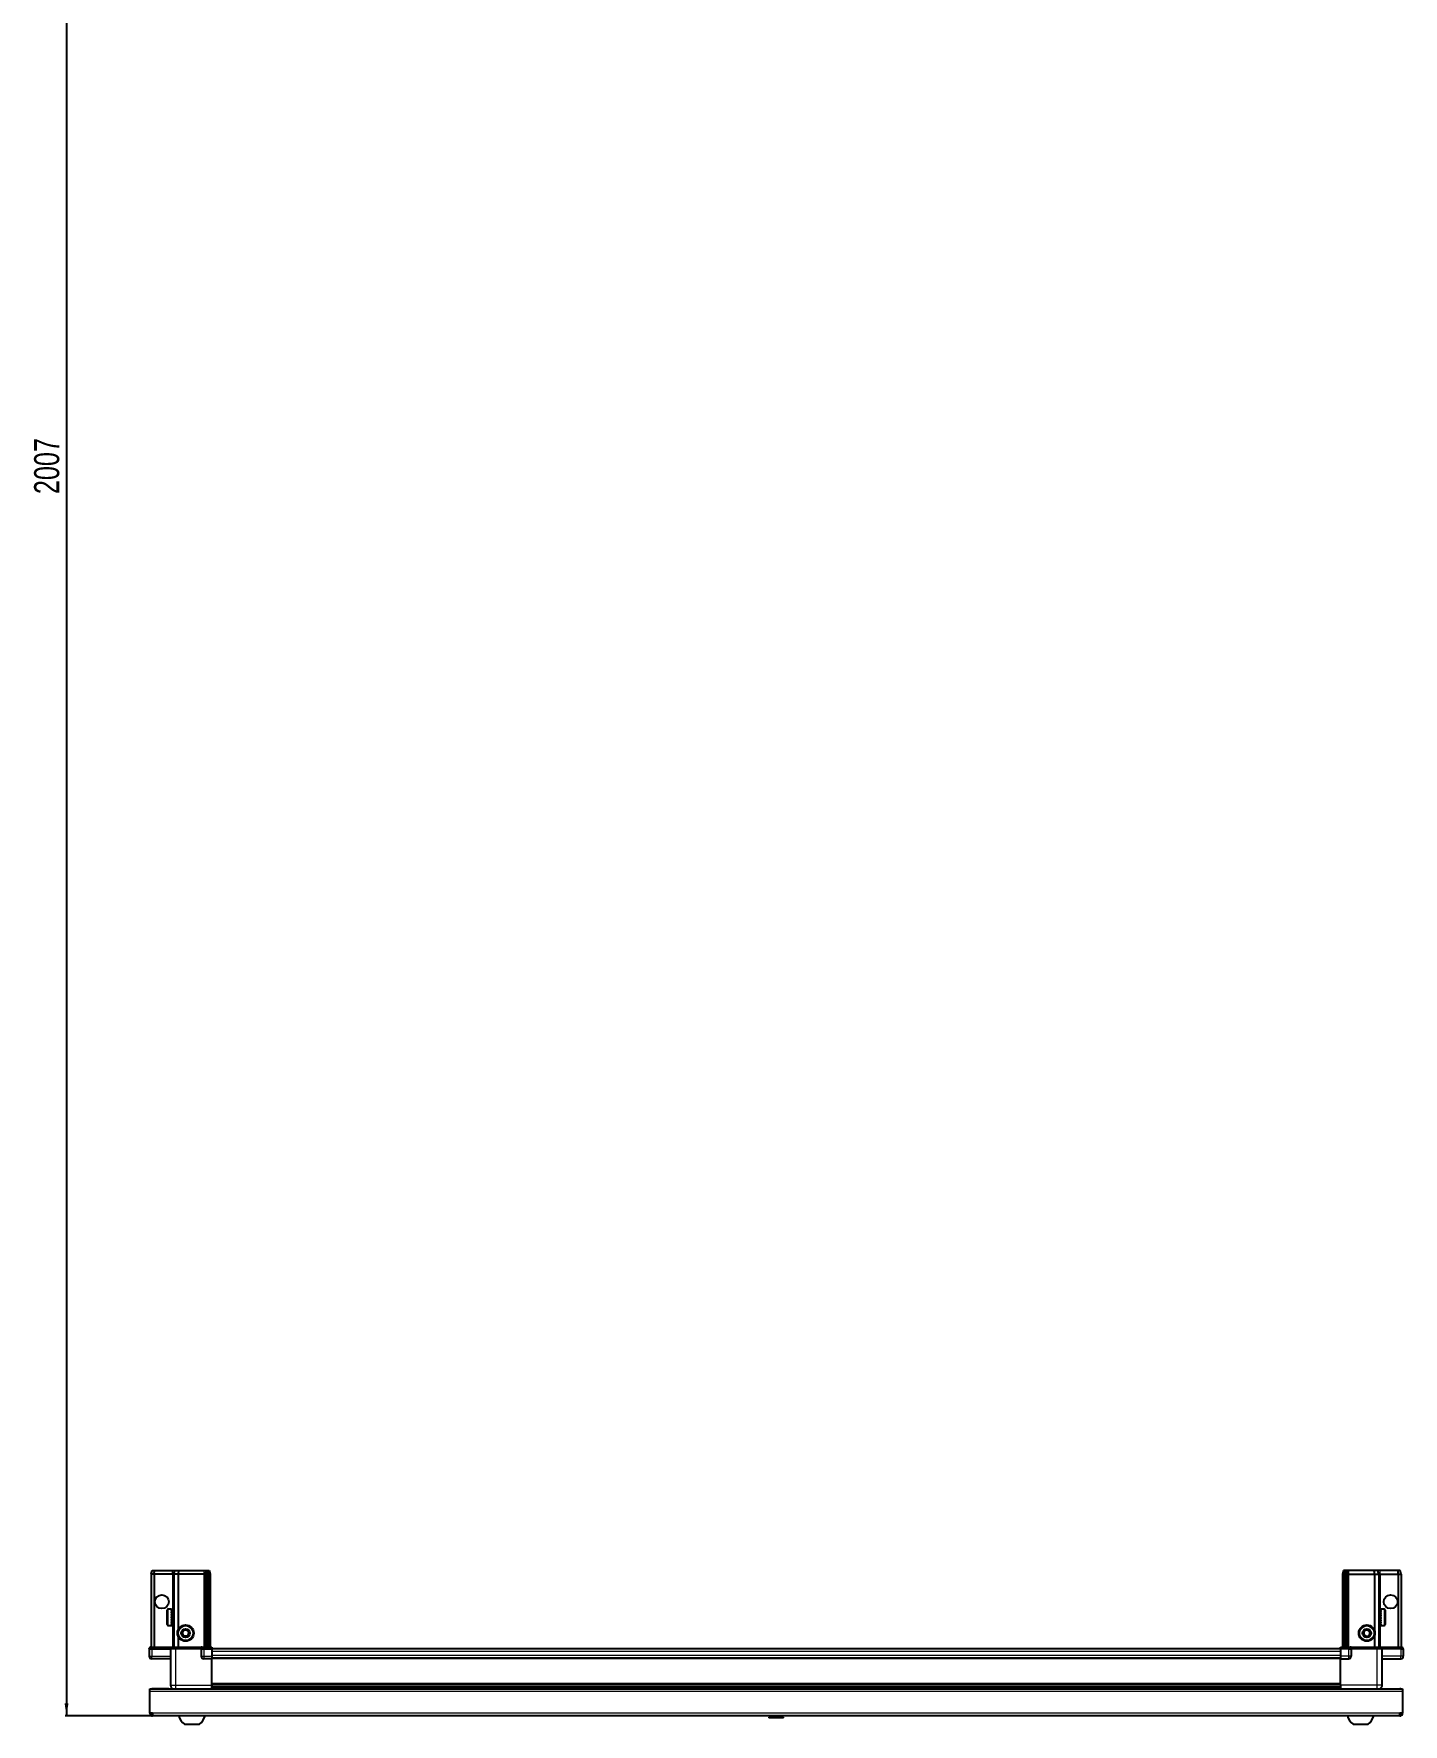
# Model space of a CAD drawing. Header units: millimetres. Extents: x 1415 to 5932, y -1219 to 1530.
# Drawn here: x 1479 to 2571, y -1219 to 128 of the extents above; entities that cross this region are included whole.
import ezdxf

# ---------------------------------------------------------------- set-up
doc = ezdxf.new("R2010")
doc.units = ezdxf.units.MM
doc.layers.add('FORMAT', color=7, linetype='Continuous')
doc.styles.add('SLDTEXTSTYLE0', font='TXT', dxfattribs={"width": 0.75})
doc.dimstyles.new('SLDDIMSTYLE0', dxfattribs={"dimtxt": 20, "dimasz": 10, "dimexe": 0, "dimexo": 0.0625, "dimgap": 5, "dimtad": 2, "dimdec": 1, "dimrnd": 1e-09, "dimzin": 12, "dimdsep": 46, "dimtxsty": 'SLDTEXTSTYLE0', "dimsah": 1, "dimcen": 0.09, "dimadec": 0, "dimazin": 3, "dimtfac": 1, "dimtofl": 0, "dimtmove": 0, "dimatfit": 3, "dimfxl": 0, "dimfrac": 2, "dimtolj": 1, "dimtzin": 12, "dimarcsym": 0})

# ---------------------------------------------------------------- blocks, each defined once
blk = doc.blocks.new('_D_8')
at = {"layer": 'FORMAT'}
for p, q in [((2065, 794.5), (1503.8, 794.5)), ((1504.8, 794.5), (1504.8, -1212.5)), ((1573.4, -1212.5), (1503.8, -1212.5))]:
    blk.add_line(p, q, dxfattribs=at)
for points in [[(1504.8, 794.5), (1503.3, 784.5), (1506.4, 784.5)], [(1504.8, -1212.5), (1506.4, -1202.5), (1503.3, -1202.5)]]:
    blk.add_solid(points, dxfattribs=at)
at = {"layer": 'FORMAT', "insert": (1479, -238.5), "char_height": 20, "attachment_point": 1, "rotation": 90, "style": 'SLDTEXTSTYLE0'}
blk.add_mtext('2007', dxfattribs=at)

msp = doc.modelspace()

# ---------------------------------------------------------------- linework, layer by layer
at = {"color": 7, "linetype": 'Continuous', "lineweight": 25}
for p, q in [((1572.32, -1099.49), (1573.12, -1096.49)), ((1574.82, -1099.49), (1572.32, -1099.49)), ((1572.32, -1099.49), (1572.32, -1157.79)), ((1573.12, -1096.49), (1574.97, -1096.49)), ((1574.82, -1099.49), (1574.97, -1096.49)), ((1574.82, -1099.49), (1574.82, -1157.79)), ((1589.32, -1099.49), (1574.82, -1099.49)), ((1574.97, -1096.49), (1589.32, -1096.49)), ((1589.32, -1096.49), (1591.12, -1096.49)), ((1590.32, -1099.49), (1589.32, -1099.49)), ((1590.32, -1099.49), (1591.12, -1096.49)), ((1593.82, -1099.49), (1590.32, -1099.49)), ((1590.32, -1099.49), (1590.32, -1157.79)), ((1591.12, -1096.49), (1594.15, -1096.49)), ((1594.15, -1096.49), (1593.82, -1099.49)), ((1593.82, -1099.49), (1593.82, -1143.99)), ((1614.32, -1099.49), (1593.82, -1099.49)), ((1594.15, -1096.49), (1614.32, -1096.49)), ((1614.32, -1096.49), (1616.12, -1096.49)), ((1615.32, -1099.49), (1614.32, -1099.49)), ((1616.12, -1096.49), (1615.32, -1099.49)), ((1615.32, -1099.49), (1615.32, -1157.79)), ((1616.32, -1099.49), (1615.32, -1099.49)), ((1616.12, -1096.49), (1616.86, -1096.49)), ((1616.86, -1096.49), (1616.32, -1099.49)), ((1616.32, -1099.49), (1616.32, -1157.79)), ((1617.82, -1099.49), (1616.32, -1099.49)), ((1616.86, -1096.49), (1617.36, -1096.49)), ((1617.36, -1096.49), (1618.52, -1096.49)), ((1617.36, -1096.49), (1617.82, -1099.49)), ((1617.82, -1099.49), (1617.82, -1157.79)), ((1619.32, -1099.49), (1617.82, -1099.49)), ((1618.52, -1096.49), (1619.32, -1099.49)), ((1619.32, -1099.49), (1619.32, -1157.79)), ((2523.12, -1096.49), (2522.32, -1099.49)), ((2522.32, -1099.49), (2523.82, -1099.49)), ((2522.32, -1099.49), (2522.32, -1157.79)), ((2524.28, -1096.49), (2523.12, -1096.49)), ((2524.28, -1096.49), (2523.82, -1099.49)), ((2523.82, -1099.49), (2525.32, -1099.49)), ((2523.82, -1099.49), (2523.82, -1157.79)), ((2524.78, -1096.49), (2524.28, -1096.49)), ((2524.78, -1096.49), (2525.32, -1099.49)), ((2525.52, -1096.49), (2524.78, -1096.49)), ((2525.32, -1099.49), (2525.32, -1157.79)), ((2525.32, -1099.49), (2526.32, -1099.49)), ((2525.52, -1096.49), (2526.32, -1099.49)), ((2527.32, -1096.49), (2525.52, -1096.49)), ((2526.32, -1099.49), (2526.32, -1157.79)), ((2526.32, -1099.49), (2527.32, -1099.49)), ((2547.49, -1096.49), (2527.32, -1096.49)), ((2527.32, -1099.49), (2547.82, -1099.49)), ((2547.49, -1096.49), (2547.82, -1099.49)), ((2550.52, -1096.49), (2547.49, -1096.49)), ((2547.82, -1099.49), (2547.82, -1143.99)), ((2547.82, -1099.49), (2551.32, -1099.49)), ((2551.32, -1099.49), (2550.52, -1096.49)), ((2552.32, -1096.49), (2550.52, -1096.49)), ((2551.32, -1099.49), (2551.32, -1157.79)), ((2551.32, -1099.49), (2552.32, -1099.49)), ((2566.67, -1096.49), (2552.32, -1096.49)), ((2552.32, -1099.49), (2566.82, -1099.49)), ((2566.82, -1099.49), (2566.67, -1096.49)), ((2568.52, -1096.49), (2566.67, -1096.49)), ((2566.82, -1099.49), (2569.32, -1099.49)), ((2566.82, -1099.49), (2566.82, -1157.79)), ((2569.32, -1099.49), (2568.52, -1096.49)), ((2569.32, -1099.49), (2569.32, -1157.79)), ((1585.12, -1139.69), (1585.12, -1128.29)), ((1588.32, -1127.49), (1585.92, -1127.49)), ((1588.32, -1127.49), (1588.32, -1127.49)), ((1588.32, -1127.49), (1588.82, -1127.49)), ((1588.32, -1127.68), (1588.82, -1127.68)), ((1588.32, -1127.68), (1588.32, -1127.9)), ((1588.32, -1127.9), (1588.82, -1127.9)), ((1588.32, -1128.47), (1588.82, -1128.47)), ((1588.32, -1128.47), (1588.32, -1128.9)), ((1588.32, -1128.9), (1588.82, -1128.9)), ((1588.32, -1129.81), (1588.82, -1129.81)), ((1588.32, -1129.81), (1588.32, -1130.4)), ((1588.32, -1130.4), (1588.82, -1130.4)), ((1588.32, -1131.55), (1588.82, -1131.55)), ((1588.32, -1131.55), (1588.32, -1132.25)), ((1588.82, -1127.68), (1588.82, -1127.49)), ((1588.82, -1127.9), (1588.82, -1127.68)), ((1588.82, -1128.47), (1588.82, -1127.9)), ((1588.82, -1128.9), (1588.82, -1128.47)), ((1588.82, -1129.81), (1588.82, -1128.9)), ((1588.92, -1129.59), (1588.82, -1129.59)), ((1588.82, -1130.4), (1588.82, -1129.81)), ((1588.82, -1131.55), (1588.82, -1130.4)), ((1588.82, -1132.25), (1588.82, -1131.55)), ((1588.92, -1138.39), (1588.92, -1129.59)), ((1590.32, -1129.99), (1589.32, -1129.99)), ((2552.32, -1129.99), (2551.32, -1129.99)), ((2552.82, -1129.59), (2552.72, -1129.59)), ((2552.72, -1129.59), (2552.72, -1138.39)), ((2555.72, -1127.49), (2552.82, -1127.49)), ((2553.32, -1127.49), (2552.82, -1127.49)), ((2552.82, -1127.49), (2552.82, -1127.53)), ((2552.82, -1127.53), (2552.82, -1127.82)), ((2553.32, -1127.53), (2552.82, -1127.53)), ((2553.32, -1127.82), (2552.82, -1127.82)), ((2552.82, -1127.82), (2552.82, -1128.09)), ((2553.32, -1128.09), (2552.82, -1128.09)), ((2552.82, -1128.09), (2552.82, -1128.76)), ((2553.32, -1128.76), (2552.82, -1128.76)), ((2552.82, -1128.76), (2552.82, -1129.23)), ((2552.82, -1129.23), (2552.82, -1130.21)), ((2553.32, -1129.23), (2552.82, -1129.23)), ((2553.32, -1130.21), (2552.82, -1130.21)), ((2552.82, -1130.21), (2552.82, -1130.83)), ((2552.82, -1130.83), (2552.82, -1132.03)), ((2553.32, -1130.83), (2552.82, -1130.83)), ((2553.32, -1127.53), (2553.32, -1127.49)), ((2553.32, -1128.09), (2553.32, -1127.82)), ((2553.32, -1129.23), (2553.32, -1128.76)), ((2553.32, -1130.83), (2553.32, -1130.21)), ((2556.52, -1128.29), (2556.52, -1139.69)), ((1585.92, -1140.49), (1588.32, -1140.49)), ((1588.32, -1132.25), (1588.82, -1132.25)), ((1588.32, -1133.53), (1588.82, -1133.53)), ((1588.32, -1133.53), (1588.32, -1134.27)), ((1588.32, -1133.68), (1588.82, -1133.68)), ((1588.32, -1134.18), (1588.82, -1134.18)), ((1588.32, -1134.27), (1588.82, -1134.27)), ((1588.32, -1135.56), (1588.82, -1135.56)), ((1588.32, -1135.56), (1588.32, -1136.26)), ((1588.32, -1136.26), (1588.82, -1136.26)), ((1588.32, -1137.43), (1588.82, -1137.43)), ((1588.32, -1137.43), (1588.32, -1138.03)), ((1588.32, -1138.03), (1588.82, -1138.03)), ((1588.32, -1138.97), (1588.82, -1138.97)), ((1588.32, -1138.97), (1588.32, -1139.41)), ((1588.32, -1139.41), (1588.82, -1139.41)), ((1588.32, -1140.01), (1588.82, -1140.01)), ((1588.32, -1140.01), (1588.32, -1140.25)), ((1588.32, -1140.25), (1588.82, -1140.25)), ((1588.32, -1140.47), (1588.82, -1140.47)), ((1588.32, -1140.47), (1588.32, -1140.49)), ((1588.32, -1140.48), (1588.82, -1140.48)), ((1588.82, -1133.53), (1588.82, -1132.25)), ((1588.82, -1133.68), (1588.82, -1133.53)), ((1588.82, -1134.27), (1588.82, -1134.18)), ((1588.82, -1135.56), (1588.82, -1134.27)), ((1588.82, -1136.26), (1588.82, -1135.56)), ((1588.82, -1137.43), (1588.82, -1136.26)), ((1588.82, -1138.03), (1588.82, -1137.43)), ((1588.82, -1138.97), (1588.82, -1138.03)), ((1588.82, -1138.39), (1588.92, -1138.39)), ((1588.82, -1139.41), (1588.82, -1138.97)), ((1588.82, -1140.01), (1588.82, -1139.41)), ((1588.82, -1140.25), (1588.82, -1140.01)), ((1588.82, -1140.47), (1588.82, -1140.25)), ((1588.82, -1140.48), (1588.82, -1140.47)), ((1589.32, -1137.99), (1590.32, -1137.99)), ((2551.32, -1137.99), (2552.32, -1137.99)), ((2552.72, -1138.39), (2552.82, -1138.39)), ((2553.32, -1132.03), (2552.82, -1132.03)), ((2552.82, -1132.03), (2552.82, -1132.66)), ((2553.32, -1132.66), (2552.82, -1132.66)), ((2552.82, -1132.74), (2552.82, -1134.04)), ((2553.32, -1132.74), (2552.82, -1132.74)), ((2553.32, -1134.04), (2552.82, -1134.04)), ((2553.32, -1134.52), (2552.82, -1134.52)), ((2552.82, -1134.52), (2552.82, -1134.77)), ((2552.82, -1134.77), (2552.82, -1136.04)), ((2553.32, -1134.77), (2552.82, -1134.77)), ((2553.32, -1136.04), (2552.82, -1136.04)), ((2552.82, -1136.04), (2552.82, -1136.73)), ((2552.82, -1136.73), (2552.82, -1137.85)), ((2553.32, -1136.73), (2552.82, -1136.73)), ((2553.32, -1137.85), (2552.82, -1137.85)), ((2552.82, -1137.85), (2552.82, -1138.42)), ((2552.82, -1138.42), (2552.82, -1139.27)), ((2553.32, -1138.42), (2552.82, -1138.42)), ((2553.32, -1139.27), (2552.82, -1139.27)), ((2552.82, -1139.27), (2552.82, -1139.67)), ((2552.82, -1139.67), (2552.82, -1140.18)), ((2553.32, -1139.67), (2552.82, -1139.67)), ((2553.32, -1140.18), (2552.82, -1140.18)), ((2552.82, -1140.18), (2552.82, -1140.37)), ((2552.82, -1140.37), (2552.82, -1140.49)), ((2553.32, -1140.37), (2552.82, -1140.37)), ((2552.82, -1140.49), (2555.72, -1140.49)), ((2553.32, -1132.74), (2553.32, -1132.03)), ((2553.32, -1134.77), (2553.32, -1134.04)), ((2553.32, -1136.73), (2553.32, -1136.04)), ((2553.32, -1138.42), (2553.32, -1137.85)), ((2553.32, -1139.67), (2553.32, -1139.27)), ((2553.32, -1140.37), (2553.32, -1140.18)), ((1571.32, -1157.79), (1570.82, -1158.65)), ((1570.82, -1158.99), (1570.82, -1158.65)), ((1572.82, -1157.79), (1571.32, -1157.79)), ((1572.82, -1157.79), (1587.62, -1157.79)), ((1587.62, -1157.79), (1587.82, -1157.79)), ((1587.82, -1158.99), (1587.82, -1157.79)), ((1587.82, -1157.79), (1591.82, -1157.79)), ((1591.82, -1157.79), (1612.12, -1157.79)), ((1593.82, -1148.99), (1593.82, -1157.79)), ((1612.12, -1157.79), (1612.32, -1157.79)), ((1612.32, -1158.99), (1612.32, -1157.79)), ((1613, -1157.79), (1612.32, -1157.79)), ((1613, -1157.79), (1620.82, -1157.79)), ((1620.82, -1158.65), (1614.32, -1158.65)), ((1620.82, -1157.79), (1620.82, -1158.65)), ((1620.82, -1158.65), (1620.82, -1158.65)), ((1620.82, -1158.99), (1620.82, -1158.65)), ((2520.82, -1158.65), (2520.82, -1157.79)), ((2520.82, -1157.79), (2528.64, -1157.79)), ((2527.32, -1158.65), (2520.82, -1158.65)), ((2520.82, -1158.99), (2520.82, -1158.65)), ((2529.32, -1157.79), (2528.64, -1157.79)), ((2529.32, -1158.99), (2529.32, -1157.79)), ((2529.32, -1157.79), (2529.52, -1157.79)), ((2529.52, -1157.79), (2549.82, -1157.79)), ((2547.82, -1148.99), (2547.82, -1157.79)), ((2549.82, -1157.79), (2553.82, -1157.79)), ((2553.82, -1158.99), (2553.82, -1157.79)), ((2553.82, -1157.79), (2554.02, -1157.79)), ((2554.02, -1157.79), (2568.82, -1157.79)), ((2570.32, -1157.79), (2568.82, -1157.79)), ((2570.82, -1158.65), (2570.32, -1157.79)), ((2570.82, -1158.65), (2570.32, -1157.79)), ((2570.82, -1158.99), (2570.82, -1158.65)), ((2570.82, -1158.99), (2570.82, -1158.65)), ((1570.82, -1158.99), (1572.82, -1158.99)), ((1570.82, -1158.99), (1570.82, -1164.99)), ((1587.62, -1158.99), (1572.82, -1158.99)), ((1572.82, -1158.99), (1587.62, -1158.99)), ((1587.82, -1166.99), (1572.82, -1166.99)), ((1587.82, -1158.99), (1587.62, -1158.99)), ((1591.82, -1158.99), (1587.82, -1158.99)), ((1587.82, -1158.99), (1587.82, -1187.99)), ((1612.12, -1158.99), (1591.82, -1158.99)), ((1612.32, -1158.99), (1612.12, -1158.99)), ((1612.32, -1158.99), (1614.32, -1158.99)), ((1612.32, -1158.99), (1612.32, -1164.99)), ((1620.82, -1158.99), (1614.32, -1158.99)), ((1614.32, -1158.99), (1620.82, -1158.99)), ((1620.82, -1166.99), (1614.32, -1166.99)), ((1620.82, -1158.99), (1620.82, -1158.99)), ((1620.82, -1158.99), (1620.82, -1164.99)), ((2520.82, -1159.14), (1620.82, -1159.14)), ((1620.82, -1164.99), (1620.82, -1166.99)), ((2520.82, -1166.34), (1620.82, -1166.34)), ((1620.82, -1187.99), (1620.82, -1166.99)), ((2527.32, -1158.99), (2520.82, -1158.99)), ((2520.82, -1158.99), (2520.82, -1164.99)), ((2520.82, -1164.99), (2520.82, -1166.99)), ((2520.82, -1166.99), (2527.32, -1166.99)), ((2520.82, -1187.99), (2520.82, -1166.99)), ((2527.32, -1158.99), (2529.32, -1158.99)), ((2529.32, -1158.99), (2527.32, -1158.99)), ((2529.52, -1158.99), (2529.32, -1158.99)), ((2529.32, -1158.99), (2529.32, -1164.99)), ((2549.82, -1158.99), (2529.52, -1158.99)), ((2553.82, -1158.99), (2549.82, -1158.99)), ((2554.02, -1158.99), (2553.82, -1158.99)), ((2553.82, -1158.99), (2553.82, -1187.99)), ((2553.82, -1166.99), (2568.82, -1166.99)), ((2568.82, -1158.99), (2554.02, -1158.99)), ((2568.82, -1158.99), (2570.82, -1158.99)), ((2570.82, -1158.99), (2570.82, -1158.99)), ((2570.82, -1158.99), (2570.82, -1164.99)), ((1571.32, -1190.99), (2570.32, -1190.99)), ((1571.32, -1193.09), (1571.32, -1190.99)), ((1571.32, -1210.39), (1571.32, -1193.09)), ((1586.32, -1190.89), (1573.42, -1190.89)), ((1586.32, -1190.89), (1586.32, -1190.99)), ((1620.67, -1190.99), (1620.67, -1187.99)), ((1620.82, -1189.01), (2520.82, -1189.01)), ((1620.82, -1189.04), (2520.82, -1189.04)), ((1644.7, -1190.84), (1620.82, -1190.84)), ((1639.32, -1190.99), (1639.32, -1190.84)), ((1639.36, -1190.99), (1639.36, -1190.84)), ((1639.63, -1190.99), (1639.63, -1190.84)), ((1639.89, -1190.99), (1639.89, -1190.84)), ((1640.54, -1190.99), (1640.54, -1190.84)), ((1641.01, -1190.99), (1641.01, -1190.84)), ((1641.97, -1190.99), (1641.97, -1190.84)), ((1642.59, -1190.99), (1642.59, -1190.84)), ((1643.78, -1190.99), (1643.78, -1190.84)), ((1644.44, -1190.99), (1644.44, -1190.84)), ((1644.49, -1190.99), (1644.49, -1190.84)), ((1645.79, -1190.84), (1644.7, -1190.84)), ((1645.79, -1190.99), (1645.79, -1190.84)), ((1645.79, -1190.84), (1645.79, -1190.84)), ((1646.52, -1190.84), (1645.79, -1190.84)), ((1645.8, -1190.99), (1645.8, -1190.84)), ((1646.3, -1190.99), (1646.3, -1190.84)), ((1646.52, -1190.99), (1646.52, -1190.84)), ((1646.94, -1190.84), (1646.52, -1190.84)), ((1646.52, -1190.84), (1646.52, -1190.84)), ((2494.7, -1190.84), (1646.94, -1190.84)), ((1647.8, -1190.99), (1647.8, -1190.84)), ((1648.49, -1190.99), (1648.49, -1190.84)), ((1649.61, -1190.99), (1649.61, -1190.84)), ((1650.19, -1190.99), (1650.19, -1190.84)), ((1651.06, -1190.99), (1651.06, -1190.84)), ((1651.46, -1190.99), (1651.46, -1190.84)), ((1651.99, -1190.99), (1651.99, -1190.84)), ((1652.18, -1190.99), (1652.18, -1190.84)), ((1652.32, -1190.99), (1652.32, -1190.84)), ((2489.32, -1190.99), (2489.32, -1190.84)), ((2489.49, -1190.99), (2489.49, -1190.84)), ((2489.7, -1190.99), (2489.7, -1190.84)), ((2490.26, -1190.99), (2490.26, -1190.84)), ((2490.68, -1190.99), (2490.68, -1190.84)), ((2491.58, -1190.99), (2491.58, -1190.84)), ((2492.16, -1190.99), (2492.16, -1190.84)), ((2493.31, -1190.99), (2493.31, -1190.84)), ((2494, -1190.99), (2494, -1190.84)), ((2495.28, -1190.84), (2494.7, -1190.84)), ((2495.28, -1190.99), (2495.28, -1190.84)), ((2495.29, -1190.84), (2495.28, -1190.84)), ((2496.02, -1190.84), (2495.29, -1190.84)), ((2495.46, -1190.99), (2495.46, -1190.84)), ((2495.96, -1190.99), (2495.96, -1190.84)), ((2496.02, -1190.99), (2496.02, -1190.84)), ((2496.94, -1190.84), (2496.02, -1190.84)), ((2496.02, -1190.84), (2496.02, -1190.84)), ((2520.82, -1190.84), (2496.94, -1190.84)), ((2497.31, -1190.99), (2497.31, -1190.84)), ((2498.02, -1190.99), (2498.02, -1190.84)), ((2499.19, -1190.99), (2499.19, -1190.84)), ((2499.8, -1190.99), (2499.8, -1190.84)), ((2500.75, -1190.99), (2500.75, -1190.84)), ((2501.19, -1190.99), (2501.19, -1190.84)), ((2501.82, -1190.99), (2501.82, -1190.84)), ((2502.06, -1190.99), (2502.06, -1190.84)), ((2502.3, -1190.99), (2502.3, -1190.84)), ((2502.32, -1190.99), (2502.32, -1190.84)), ((2520.97, -1190.99), (2520.97, -1187.99)), ((2555.32, -1190.89), (2555.32, -1190.99)), ((2555.32, -1190.89), (2568.22, -1190.89)), ((2570.32, -1190.99), (2570.32, -1193.09)), ((2570.32, -1193.09), (2570.32, -1210.39)), ((1573.42, -1210.39), (1571.32, -1210.39)), ((1573.42, -1210.39), (1573.42, -1212.49)), ((2568.22, -1212.49), (1573.42, -1212.49)), ((2066.02, -1212.49), (2065.03, -1213.47)), ((2076.6, -1213.47), (2075.62, -1212.49)), ((2570.32, -1210.39), (2568.22, -1210.39)), ((2568.22, -1212.49), (2568.22, -1210.39)), ((1598.82, -1219.09), (1610.82, -1219.09)), ((2065.03, -1213.47), (2065.03, -1213.99)), ((2076.6, -1213.47), (2065.03, -1213.47)), ((2076.6, -1213.99), (2065.03, -1213.99)), ((2076.6, -1213.99), (2076.6, -1213.47)), ((2530.82, -1219.09), (2542.82, -1219.09))]:
    msp.add_line(p, q, dxfattribs=at)
at = {"color": 8, "linetype": 'Continuous', "lineweight": 18}
for p, q in [((1589.32, -1099.49), (1589.32, -1096.49)), ((1589.32, -1099.49), (1589.32, -1129.99)), ((1614.32, -1096.49), (1614.32, -1099.49)), ((1614.32, -1099.49), (1614.32, -1157.79)), ((2527.32, -1096.49), (2527.32, -1099.49)), ((2527.32, -1099.49), (2527.32, -1157.79)), ((2552.32, -1099.49), (2552.32, -1096.49)), ((2552.32, -1099.49), (2552.32, -1129.99)), ((1585.92, -1140.49), (1585.92, -1127.49)), ((1589.32, -1137.99), (1589.32, -1129.99)), ((2552.32, -1129.99), (2552.32, -1137.99)), ((2555.72, -1127.49), (2555.72, -1140.49)), ((1589.32, -1137.99), (1589.32, -1157.79)), ((2552.32, -1137.99), (2552.32, -1157.79)), ((1572.82, -1158.99), (1572.82, -1157.79)), ((1587.62, -1158.99), (1587.62, -1157.79)), ((1591.82, -1158.99), (1591.82, -1157.79)), ((1612.12, -1158.99), (1612.12, -1157.79)), ((1614.32, -1158.99), (1614.32, -1158.65)), ((1620.82, -1158.99), (1620.82, -1158.65)), ((2527.32, -1158.99), (2527.32, -1158.65)), ((2529.52, -1157.79), (2529.52, -1158.99)), ((2549.82, -1158.99), (2549.82, -1157.79)), ((2554.02, -1157.79), (2554.02, -1158.99)), ((2568.82, -1158.99), (2568.82, -1157.79)), ((1570.82, -1164.99), (1572.82, -1164.99)), ((1572.82, -1158.99), (1572.82, -1164.99)), ((1572.82, -1164.99), (1587.82, -1164.99)), ((1572.82, -1166.99), (1572.82, -1164.99)), ((1591.82, -1158.99), (1591.82, -1187.99)), ((1612.32, -1164.99), (1614.32, -1164.99)), ((1614.32, -1158.99), (1614.32, -1164.99)), ((1614.32, -1164.99), (1620.82, -1164.99)), ((1614.32, -1164.99), (1614.32, -1166.99)), ((2520.82, -1161.14), (1620.82, -1161.14)), ((2520.82, -1164.34), (1620.82, -1164.34)), ((2520.82, -1166.99), (1620.82, -1166.99)), ((2527.32, -1164.99), (2520.82, -1164.99)), ((2527.32, -1158.99), (2527.32, -1164.99)), ((2529.32, -1164.99), (2527.32, -1164.99)), ((2527.32, -1164.99), (2527.32, -1166.99)), ((2549.82, -1158.99), (2549.82, -1187.99)), ((2568.82, -1164.99), (2553.82, -1164.99)), ((2568.82, -1158.99), (2568.82, -1164.99)), ((2570.82, -1164.99), (2568.82, -1164.99)), ((2568.82, -1166.99), (2568.82, -1164.99)), ((2570.32, -1193.09), (1571.32, -1193.09)), ((1573.42, -1190.99), (1573.42, -1190.89)), ((1591.82, -1187.99), (1620.82, -1187.99)), ((1620.82, -1186.39), (2520.82, -1186.39)), ((2520.82, -1187.8), (1620.82, -1187.8)), ((1620.82, -1190.25), (2520.82, -1190.25)), ((2549.82, -1187.99), (2520.82, -1187.99)), ((2568.22, -1190.99), (2568.22, -1190.89)), ((2568.22, -1210.39), (1573.42, -1210.39))]:
    msp.add_line(p, q, dxfattribs=at)
at = {"color": 7, "linetype": 'Continuous', "lineweight": 25, "flags": 128}
for points in [[(1573.42, -1190.89), (1573.01, -1190.93), (1572.78, -1190.99)], [(2568.86, -1190.99), (2568.63, -1190.93), (2568.22, -1190.89)]]:
    msp.add_lwpolyline(points, dxfattribs=at)
at = {"color": 7, "linetype": 'Continuous', "lineweight": 25}
for centre, radius in [((1580.82, -1121.49), 5.5), ((2560.82, -1121.49), 5.5), ((1599.82, -1146.49), 6.5), ((1599.82, -1146.49), 3.46), ((2541.82, -1146.49), 6.5), ((2541.82, -1146.49), 3.46)]:
    msp.add_circle(centre, radius, dxfattribs=at)
at = {"color": 8, "linetype": 'Continuous', "lineweight": 18}
for centre in [(1599.82, -1146.49), (2541.82, -1146.49)]:
    msp.add_circle(centre, 5.7, dxfattribs=at)
at = {"color": 7, "linetype": 'Continuous', "lineweight": 25}
for centre, radius, start, end in [((1585.92, -1128.29), 0.8, 90, 180), ((1589.32, -1129.59), 0.4, 180, 270), ((2552.32, -1129.59), 0.4, 270, 360), ((2555.72, -1128.29), 0.8, 0, 90), ((1585.92, -1139.69), 0.8, 180, 270), ((1589.32, -1138.39), 0.4, 90, 180), ((1599.82, -1146.49), 2.5, 147.37605, 207.37605), ((1599.82, -1146.49), 2.5, 87.37605, 147.37605), ((1599.82, -1146.49), 2.5, 27.37605, 87.37605), ((1599.82, -1146.49), 2.5, 327.37605, 27.37605), ((2541.82, -1146.49), 2.5, 134.67671, 194.67671), ((2541.82, -1146.49), 2.5, 74.67671, 134.67671), ((2541.82, -1146.49), 2.5, 14.67671, 74.67671), ((2552.32, -1138.39), 0.4, 0, 90), ((2555.72, -1139.69), 0.8, 270, 360), ((1599.82, -1146.49), 2.5, 207.37605, 267.37605), ((1599.82, -1146.49), 2.5, 267.37605, 327.37605), ((2541.82, -1146.49), 2.5, 194.67671, 254.67671), ((2541.82, -1146.49), 2.5, 254.67671, 314.67671), ((2541.82, -1146.49), 2.5, 314.67671, 14.67671), ((1572.82, -1164.99), 2, 180, 270), ((1614.32, -1164.99), 2, 180, 270), ((2527.32, -1164.99), 2, 270, 0), ((2568.82, -1164.99), 2, 270, 0), ((1573.42, -1210.39), 2.1, 180, 270), ((1573.42, -1210.39), 0.6, 180, 270), ((1605.84, -1209.46), 11.91, 194.70035, 233.8734), ((1603.8, -1209.46), 11.91, 306.1266, 345.29965), ((2537.84, -1209.46), 11.91, 194.70035, 233.8734), ((2535.8, -1209.46), 11.91, 306.1266, 345.29965), ((2568.22, -1210.39), 0.6, 270, 0), ((2568.22, -1210.39), 2.1, 270, 0)]:
    msp.add_arc(centre, radius, start, end, dxfattribs=at)
for centre, start_param, end_param in [((1614.32, -1155.19), 2.4188584, 3.1415927), ((2527.32, -1155.19), 3.1415927, 3.8643269)]:
    msp.add_ellipse(centre, major_axis=(0, 3.46), ratio=0.5773503, start_param=start_param, end_param=end_param, dxfattribs=at)
for points, knots in [([(1596.94, -1146.35), (1597.21, -1145.92), (1597.73, -1145.11), (1598.25, -1144.3), (1598.49, -1143.92)], [0, 0, 0, 0, 0.5346859, 1, 1, 1, 1]), ([(1598.49, -1143.92), (1599.01, -1143.95), (1599.97, -1143.99), (1600.93, -1144.03), (1601.38, -1144.06)], [0, 0, 0, 0, 0.5346859, 1, 1, 1, 1]), ([(1601.38, -1144.06), (1601.53, -1144.36), (1601.91, -1145.09), (1602.37, -1145.98), (1602.65, -1146.51), (1602.7, -1146.62)], [0, 0, 0, 0, 0.3629006, 0.8668753, 1, 1, 1, 1]), ([(2539.04, -1145.72), (2539.4, -1145.36), (2540.09, -1144.68), (2540.77, -1144.01), (2541.09, -1143.69)], [0, 0, 0, 0, 0.5346859, 1, 1, 1, 1]), ([(2541.09, -1143.69), (2541.59, -1143.83), (2542.52, -1144.09), (2543.44, -1144.34), (2543.87, -1144.46)], [0, 0, 0, 0, 0.5346859, 1, 1, 1, 1]), ([(2543.87, -1144.46), (2543.9, -1144.58), (2544.06, -1145.16), (2544.31, -1146.12), (2544.52, -1146.92), (2544.6, -1147.25)], [0, 0, 0, 0, 0.1331247, 0.6370994, 1, 1, 1, 1]), ([(1598.26, -1148.92), (1598.21, -1148.81), (1597.93, -1148.28), (1597.47, -1147.39), (1597.09, -1146.66), (1596.94, -1146.35)], [0, 0, 0, 0, 0.1331247, 0.6370994, 1, 1, 1, 1]), ([(1601.15, -1149.05), (1600.63, -1149.03), (1599.67, -1148.98), (1598.71, -1148.94), (1598.26, -1148.92)], [0, 0, 0, 0, 0.5346859, 1, 1, 1, 1]), ([(1602.7, -1146.62), (1602.43, -1147.05), (1601.91, -1147.87), (1601.39, -1148.67), (1601.15, -1149.05)], [0, 0, 0, 0, 0.5346859, 1, 1, 1, 1]), ([(2539.77, -1148.52), (2539.68, -1148.18), (2539.47, -1147.39), (2539.22, -1146.42), (2539.07, -1145.84), (2539.04, -1145.72)], [0, 0, 0, 0, 0.3629006, 0.8668753, 1, 1, 1, 1]), ([(2542.55, -1149.28), (2542.05, -1149.14), (2541.12, -1148.89), (2540.2, -1148.63), (2539.77, -1148.52)], [0, 0, 0, 0, 0.5346859, 1, 1, 1, 1]), ([(2544.6, -1147.25), (2544.24, -1147.61), (2543.55, -1148.29), (2542.87, -1148.97), (2542.55, -1149.28)], [0, 0, 0, 0, 0.5346859, 1, 1, 1, 1]), ([(1587.82, -1187.99), (1587.87, -1188.43), (1587.94, -1189.1), (1588.37, -1189.92), (1588.83, -1190.47), (1589.23, -1190.83), (1589.5, -1190.96), (1589.54, -1190.99)], [0, 0, 0, 0, 0.3630185, 0.5584377, 0.7580039, 0.9575702, 1, 1, 1, 1]), ([(1620.82, -1187.99), (1620.82, -1188.38), (1620.82, -1189.17), (1620.82, -1190.19), (1620.82, -1190.82), (1620.82, -1190.98), (1620.82, -1190.99)], [0, 0, 0, 0, 0.3255201, 0.6510403, 0.9765604, 1, 1, 1, 1]), ([(2520.82, -1187.99), (2520.82, -1188.38), (2520.82, -1189.17), (2520.82, -1190.19), (2520.82, -1190.82), (2520.82, -1190.98), (2520.82, -1190.99)], [0, 0, 0, 0, 0.32552014, 0.65104028, 0.97656042, 1, 1, 1, 1]), ([(2553.82, -1187.99), (2553.77, -1188.43), (2553.7, -1189.1), (2553.27, -1189.92), (2552.81, -1190.47), (2552.41, -1190.83), (2552.14, -1190.96), (2552.1, -1190.99)], [0, 0, 0, 0, 0.3630185, 0.5584377, 0.7580039, 0.9575702, 1, 1, 1, 1])]:
    msp.add_open_spline(points, degree=3, knots=knots, dxfattribs=at)
at = {"color": 8, "linetype": 'Continuous', "lineweight": 18}
for points in [[(1587.82, -1187.99), (1587.88, -1187.99), (1588, -1187.99), (1588.93, -1187.99), (1590.25, -1187.99), (1591.3, -1187.99), (1591.82, -1187.99)], [(2553.82, -1187.99), (2553.76, -1187.99), (2553.64, -1187.99), (2552.71, -1187.99), (2551.39, -1187.99), (2550.34, -1187.99), (2549.82, -1187.99)]]:
    msp.add_open_spline(points, degree=3, dxfattribs=at)
for points in [[(1591.82, -1187.99), (1591.82, -1188.43), (1591.82, -1189.1), (1591.82, -1189.92), (1591.82, -1190.47), (1591.82, -1190.83), (1591.82, -1190.96), (1591.82, -1190.99)], [(2549.82, -1187.99), (2549.82, -1188.43), (2549.82, -1189.1), (2549.82, -1189.92), (2549.82, -1190.47), (2549.82, -1190.83), (2549.82, -1190.96), (2549.82, -1190.99)]]:
    msp.add_open_spline(points, degree=3, knots=[0, 0, 0, 0, 0.3630185, 0.5584377, 0.7580039, 0.9575702, 1, 1, 1, 1], dxfattribs=at)

# ---------------------------------------------------------------- dimensions: what is measured, and where the dimension line sits
at = {"layer": 'FORMAT'}
dim = msp.add_linear_dim(base=(1504.82, -1212.49), p1=(2065.03, 794.51), p2=(1573.42, -1212.49), angle=90, dimstyle='SLDDIMSTYLE0', dxfattribs=at)
dim.commit()
dim.dimension.update_dxf_attribs({"geometry": '_D_8', "text_midpoint": (1504.82, -208.99), "dimtype": 160})

doc.saveas('drawing.dxf')
